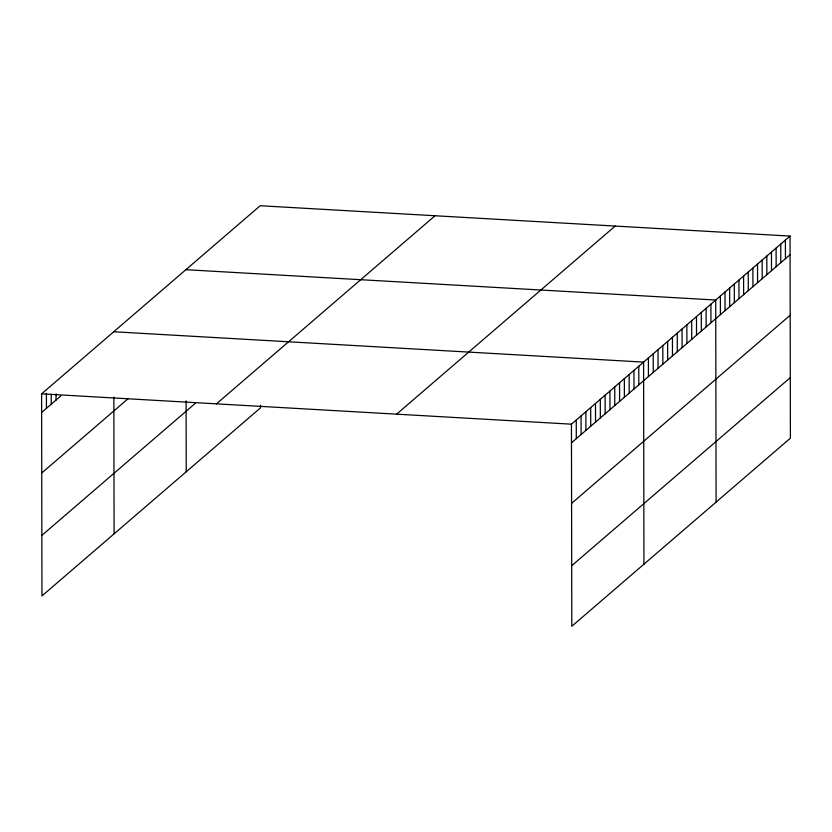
<?xml version="1.0" encoding="UTF-8"?>
<svg xmlns="http://www.w3.org/2000/svg" width="832" height="832" viewBox="0 0 832 832"><rect width="100%" height="100%" fill="white"/><g stroke="black" fill="none" stroke-linecap="round" stroke-linejoin="round"><path stroke-width="1.25" d="M260.541 405.298L260.551 407.826L41.954 595.92L41.6 393.838L260.198 205.733L790.046 236.08L790.4 438.162L571.802 626.267L571.449 424.174L790.046 236.08M41.631 412.464L60.871 395.907M41.735 473.002L128.305 398.518M41.85 535.382L195.406 403.239M216.455 403.842L435.042 215.748M396.604 414.159L615.191 226.065M571.49 442.801L790.078 254.706M571.594 503.35L790.182 315.245M571.698 565.718L790.296 377.624M185.869 269.693L715.728 300.03L716.082 502.122M113.734 331.76L643.594 362.107L643.937 564.19M41.6 393.838L571.449 424.174M785.398 240.074L785.439 258.7M780.759 244.067L780.79 262.694M776.11 248.071L776.142 266.698M771.462 252.065L771.503 270.691M766.823 256.058L766.854 274.685M762.174 260.062L762.206 278.689M757.536 264.056L757.567 282.682M752.887 268.05L752.918 286.676M748.238 272.054L748.27 290.68M743.6 276.047L743.631 294.674M738.951 280.041L738.982 298.667M734.302 284.045L734.334 302.671M729.664 288.038L729.695 306.665M725.015 292.032L725.046 310.658M720.366 296.036L720.408 314.662M710.913 304.169L710.944 322.795M706.108 308.308L706.139 326.934M701.303 312.447L701.334 331.074M696.488 316.586L696.519 335.213M691.683 320.726L691.714 339.352M686.868 324.854L686.899 343.481M682.063 328.994L682.094 347.62M677.248 333.133L677.29 351.759M672.443 337.272L672.474 355.898M667.638 341.411L667.67 360.038M662.823 345.55L662.854 364.177M658.018 349.69L658.05 368.316M653.203 353.829L653.245 372.455M648.398 357.968L648.43 376.594M638.778 366.236L638.81 384.862M633.974 370.375L634.005 389.002M629.158 374.514L629.19 393.141M624.354 378.654L624.385 397.28M619.549 382.793L619.58 401.419M614.734 386.932L614.765 405.558M609.929 391.071L609.96 409.698M605.114 395.21L605.145 413.837M600.309 399.35L600.34 417.976M595.494 403.489L595.535 422.115M590.689 407.628L590.72 426.244M585.884 411.757L585.915 430.383M581.069 415.896L581.1 434.522M576.264 420.035L576.295 438.662M186.098 400.837L186.222 471.775M113.849 397.051L114.088 533.853M56.046 393.838L56.056 400.046M51.23 394.254L51.251 404.186M46.415 393.422L46.446 408.325"/></g></svg>
